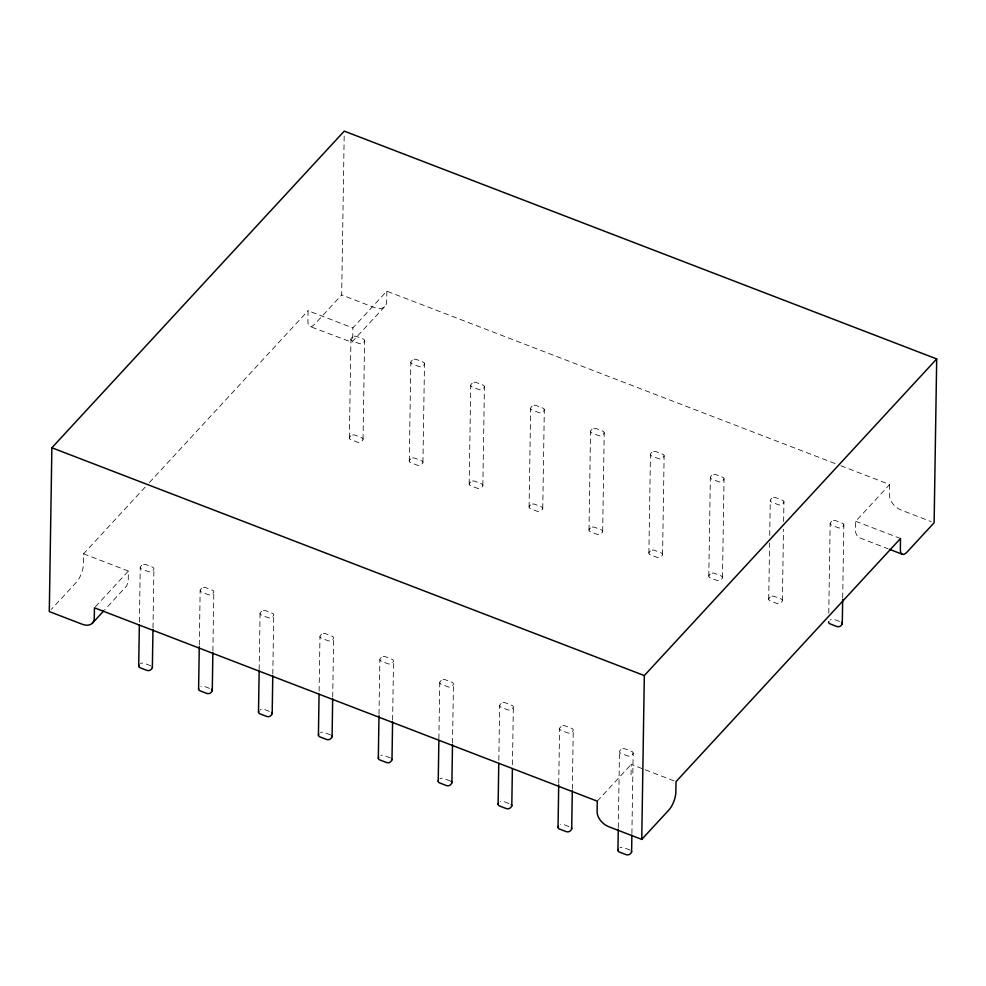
<?xml version="1.0" encoding="UTF-8"?>
<svg xmlns="http://www.w3.org/2000/svg" width="986" height="986" viewBox="0 0 986 986"><rect width="100%" height="100%" fill="white"/><g stroke="black" fill="none" stroke-linecap="round" stroke-linejoin="round"><path stroke-width="0.74" stroke-dasharray="4.93 3.7" d="M145.176 487.109L83.563 553.824L83.403 564.325A13.668 5.213 -69 0 1 76.329 582.307L51.383 609.323M83.563 553.824L128.377 571.054L128.217 581.555L126.726 585.795L104.491 610.075M139.383 622.104L140.246 567.431M152.99 628.008L153.915 568.774M199.295 645.14L200.158 590.466M212.89 651.043L213.826 591.81M259.17 669.691L260.058 613.502M272.802 674.079L273.726 614.845M835.056 463.531L386.82 291.178L352.877 327.931L308.063 310.701L307.903 321.202A13.668 5.213 -69 0 0 314.645 324.209L341.674 294.95L344.2 134.195M319.107 691.198L319.969 636.537M332.701 697.114L333.638 637.88M349.377 437.981L350.93 339.27M352.717 338.432L352.877 327.931M363.045 439.337L364.598 340.626M379.006 714.234L379.869 659.572M386.82 291.178L386.648 301.679A13.668 9.108 42.7 0 1 374.692 307.644L341.674 294.95M392.613 720.15L393.537 660.916M409.276 461.017L410.829 362.306M422.945 462.372L424.498 363.661M438.893 738.785L439.768 682.608M452.512 743.185L453.449 683.951M469.188 484.052L470.729 385.341M482.857 485.408L484.409 386.697M498.817 760.305L499.68 705.643M512.449 764.692L513.349 706.987M529.088 507.087L530.641 408.377M542.756 508.443L544.309 409.732M558.729 783.34L559.58 728.666M572.324 789.244L573.26 730.022M588.999 530.123L590.54 431.412M602.668 531.466L604.221 432.768M618.296 827.636L619.491 751.702M631.04 774.897L631.213 764.397L643.809 769.253M631.903 833.54L633.16 753.058M648.899 553.158L650.452 454.447M662.567 554.502L664.12 455.803M708.811 576.194L710.351 477.483M722.479 577.537L724.032 478.826M768.71 599.229L769.598 543.039M769.709 535.447L770.263 500.518M782.379 600.573L783.5 529.199M783.623 521.606L783.932 501.862M828.758 613.144L830.163 523.554M842.697 597.799L843.843 524.897M840.799 465.737L889.643 484.52L855.712 521.274C855.651 527.091 853.457 536.027 860.901 538.331L888.004 548.758M889.643 484.52L889.483 495.021A13.668 9.108 42.7 0 0 901.105 510.058L931.252 521.656M149.354 482.585L308.063 310.701M95.469 606.698L128.377 571.054M384.577 306.745L351.805 342.241L309.814 326.428M597.269 801.162L631.213 764.397M855.712 521.274L900.514 538.504M839.468 621.439L834.279 619.442A3.081 1.972 0.9 0 0 830.2 619.972M645.214 769.783L676.014 781.639M150.846 665.821L144.363 663.319A3.081 1.972 0.9 0 0 140.431 663.738M209.463 688.351L204.275 686.355A3.081 1.972 0.9 0 0 200.861 686.453M269.363 711.387L264.174 709.39A3.081 1.972 0.9 0 0 260.094 709.92M330.569 734.915L324.074 732.425A3.081 1.972 0.9 0 0 320.487 732.623M390.468 757.951L383.985 755.461A3.081 1.972 0.9 0 0 380.769 755.473M450.38 780.986L443.885 778.496A3.081 1.972 0.9 0 0 439.953 778.903M508.986 803.528L503.797 801.532A3.081 1.972 0.9 0 0 500.383 801.63M568.885 826.564L563.696 824.567A3.081 1.972 0.9 0 0 560.492 824.579M630.091 850.092L623.608 847.603A3.081 1.972 0.9 0 0 620.009 847.787M141.701 565.274L140.665 566.395A3.081 1.972 0.9 0 0 141.762 569.107L148.257 571.597A3.081 1.972 0.9 0 0 152.46 570.931L153.496 569.809A3.081 1.972 0.9 0 0 152.399 567.11L145.916 564.608A3.081 1.972 0.9 0 0 141.701 565.274M352.384 337.126L351.349 338.247A3.081 1.972 0.9 0 0 352.446 340.946L358.929 343.436A3.081 1.972 0.9 0 0 363.131 342.783L364.179 341.649A3.081 1.972 0.9 0 0 363.082 338.95L356.587 336.46A3.081 1.972 0.9 0 0 352.384 337.126M201.612 588.309L200.577 589.431A3.081 1.972 0.9 0 0 201.674 592.142L208.157 594.632A3.081 1.972 0.9 0 0 212.372 593.966L213.407 592.845A3.081 1.972 0.9 0 0 212.31 590.146L205.815 587.644A3.081 1.972 0.9 0 0 201.612 588.309M412.284 360.149L411.248 361.283A3.081 1.972 0.9 0 0 412.345 363.982L418.84 366.472A3.081 1.972 0.9 0 0 423.043 365.806L424.079 364.684A3.081 1.972 0.9 0 0 422.982 361.985L416.499 359.496A3.081 1.972 0.9 0 0 412.284 360.149M350.831 435.824L349.796 436.946A3.081 1.972 0.9 0 0 350.893 439.657L357.376 442.147A3.081 1.972 0.9 0 0 361.591 441.481L362.626 440.36A3.081 1.972 0.9 0 0 361.529 437.661L355.034 435.159A3.081 1.972 0.9 0 0 350.831 435.824M261.512 611.345L260.477 612.466A3.081 1.972 0.9 0 0 261.573 615.178L268.069 617.667A3.081 1.972 0.9 0 0 272.272 617.002L273.307 615.88A3.081 1.972 0.9 0 0 272.21 613.181L265.727 610.679A3.081 1.972 0.9 0 0 261.512 611.345M472.195 383.184L471.16 384.306A3.081 1.972 0.9 0 0 472.257 387.017L478.74 389.507A3.081 1.972 0.9 0 0 482.943 388.841L483.99 387.72A3.081 1.972 0.9 0 0 482.881 385.021L476.398 382.531A3.081 1.972 0.9 0 0 472.195 383.184M410.731 458.86L409.695 459.981A3.081 1.972 0.9 0 0 410.792 462.693L417.288 465.182A3.081 1.972 0.9 0 0 421.49 464.517L422.526 463.395A3.081 1.972 0.9 0 0 421.429 460.696L414.946 458.194A3.081 1.972 0.9 0 0 410.731 458.86M321.424 634.38L320.388 635.502A3.081 1.972 0.9 0 0 321.485 638.213L327.968 640.703A3.081 1.972 0.9 0 0 332.183 640.037L333.219 638.916A3.081 1.972 0.9 0 0 332.122 636.204L325.626 633.715A3.081 1.972 0.9 0 0 321.424 634.38M532.095 406.22L531.06 407.341A3.081 1.972 0.9 0 0 532.157 410.053L538.639 412.542A3.081 1.972 0.9 0 0 542.855 411.877L543.89 410.755A3.081 1.972 0.9 0 0 542.793 408.056L536.31 405.554A3.081 1.972 0.9 0 0 532.095 406.22M470.642 481.895L469.607 483.017A3.081 1.972 0.9 0 0 470.704 485.728L477.187 488.218A3.081 1.972 0.9 0 0 481.402 487.552L482.437 486.431A3.081 1.972 0.9 0 0 481.341 483.732L474.845 481.23A3.081 1.972 0.9 0 0 470.642 481.895M381.323 657.415L380.288 658.537A3.081 1.972 0.9 0 0 381.385 661.236L387.88 663.738A3.081 1.972 0.9 0 0 392.083 663.073L393.118 661.951A3.081 1.972 0.9 0 0 392.021 659.24L385.538 656.75A3.081 1.972 0.9 0 0 381.323 657.415M592.007 429.255L590.971 430.377A3.081 1.972 0.9 0 0 592.068 433.088L598.551 435.578A3.081 1.972 0.9 0 0 602.754 434.912L603.802 433.791A3.081 1.972 0.9 0 0 602.692 431.092L596.21 428.59A3.081 1.972 0.9 0 0 592.007 429.255M530.542 504.931L529.507 506.052A3.081 1.972 0.9 0 0 530.604 508.764L537.099 511.253A3.081 1.972 0.9 0 0 541.302 510.588L542.337 509.466A3.081 1.972 0.9 0 0 541.24 506.767L534.757 504.265A3.081 1.972 0.9 0 0 530.542 504.931M441.235 680.451L440.2 681.572A3.081 1.972 0.9 0 0 441.297 684.272L447.78 686.774A3.081 1.972 0.9 0 0 451.982 686.108L453.03 684.987A3.081 1.972 0.9 0 0 451.921 682.275L445.438 679.785A3.081 1.972 0.9 0 0 441.235 680.451M651.906 452.291L650.871 453.412A3.081 1.972 0.9 0 0 651.968 456.124L658.451 458.613A3.081 1.972 0.9 0 0 662.666 457.948L663.701 456.826A3.081 1.972 0.9 0 0 662.604 454.127L656.121 451.625A3.081 1.972 0.9 0 0 651.906 452.291M590.454 527.966L589.418 529.088A3.081 1.972 0.9 0 0 590.515 531.799L596.998 534.289A3.081 1.972 0.9 0 0 601.213 533.623L602.249 532.502A3.081 1.972 0.9 0 0 601.152 529.802L594.657 527.3A3.081 1.972 0.9 0 0 590.454 527.966M501.135 703.486L500.099 704.608A3.081 1.972 0.9 0 0 501.196 707.307L507.679 709.809A3.081 1.972 0.9 0 0 511.894 709.144L512.93 708.022A3.081 1.972 0.9 0 0 511.833 705.31L505.35 702.821A3.081 1.972 0.9 0 0 501.135 703.486M711.818 475.326L710.783 476.448A3.081 1.972 0.9 0 0 711.88 479.159L718.363 481.649A3.081 1.972 0.9 0 0 722.565 480.983L723.613 479.862A3.081 1.972 0.9 0 0 722.504 477.162L716.021 474.66A3.081 1.972 0.9 0 0 711.818 475.326M650.353 551.001L649.318 552.123A3.081 1.972 0.9 0 0 650.415 554.835L656.91 557.324A3.081 1.972 0.9 0 0 661.113 556.659L662.148 555.537A3.081 1.972 0.9 0 0 661.051 552.838L654.568 550.336A3.081 1.972 0.9 0 0 650.353 551.001M561.046 726.522L560.011 727.643A3.081 1.972 0.9 0 0 561.108 730.343L567.591 732.845A3.081 1.972 0.9 0 0 571.794 732.179L572.841 731.057A3.081 1.972 0.9 0 0 571.732 728.346L565.249 725.856A3.081 1.972 0.9 0 0 561.046 726.522M771.718 498.361L770.682 499.483A3.081 1.972 0.9 0 0 771.779 502.194L778.262 504.684A3.081 1.972 0.9 0 0 782.477 504.019L783.513 502.897A3.081 1.972 0.9 0 0 782.416 500.198L775.933 497.696A3.081 1.972 0.9 0 0 771.718 498.361M710.265 574.037L709.23 575.158A3.081 1.972 0.9 0 0 710.327 577.87L716.81 580.36A3.081 1.972 0.9 0 0 721.025 579.694L722.06 578.572A3.081 1.972 0.9 0 0 720.963 575.861L714.468 573.371A3.081 1.972 0.9 0 0 710.265 574.037M620.946 749.557L619.911 750.679A3.081 1.972 0.9 0 0 621.007 753.378L627.49 755.88A3.081 1.972 0.9 0 0 631.706 755.214L632.741 754.093A3.081 1.972 0.9 0 0 631.644 751.381L625.161 748.892A3.081 1.972 0.9 0 0 620.946 749.557M831.629 521.397L830.594 522.518A3.081 1.972 0.9 0 0 831.691 525.23L838.174 527.72A3.081 1.972 0.9 0 0 842.377 527.054L843.412 525.932A3.081 1.972 0.9 0 0 842.315 523.233L835.832 520.731A3.081 1.972 0.9 0 0 831.629 521.397M770.165 597.072L769.129 598.194A3.081 1.972 0.9 0 0 770.226 600.893L776.721 603.395A3.081 1.972 0.9 0 0 780.924 602.729L781.96 601.608A3.081 1.972 0.9 0 0 780.863 598.896L774.38 596.407A3.081 1.972 0.9 0 0 770.165 597.072"/><path stroke-width="1.48" d="M51.876 447.767L49.3 611.579L82.319 624.274A13.668 9.108 42.7 0 0 94.274 618.308L94.446 607.807L597.269 801.162L597.109 811.663A13.668 9.108 42.7 0 0 608.732 826.687L641.75 839.394L668.779 810.122A13.668 5.213 -69 0 0 675.854 792.14L676.014 781.639L900.514 538.504L900.354 549.005A13.668 5.213 -69 0 0 907.095 552.024L934.124 522.753L936.7 358.941L344.25 131.126L51.876 447.767L644.326 675.57L936.7 358.941M138.693 666.142L139.346 625.136M152.374 667.485L152.966 629.524M198.605 689.177L199.271 646.656M212.273 690.52L212.865 652.559M258.505 712.212L259.145 671.207M272.185 713.556L272.777 675.595M318.416 735.248L319.057 694.243M332.085 736.591L332.676 698.63M378.316 758.283L378.981 715.762M391.997 759.627L392.588 721.666M438.228 781.306L438.869 740.313M451.896 782.662L452.488 744.701M498.127 804.342L498.768 763.349M511.796 805.698L512.375 769.253M558.039 827.377L558.705 784.856M571.707 828.733L572.299 790.772M617.939 850.413L618.271 829.152M631.607 851.768L631.878 835.068M641.75 839.394L644.326 675.57M842.29 623.608L842.673 599.315M92.191 623.386L103.468 611.184M889.421 549.301L902.264 554.243M828.745 621.648A3.081 1.972 0.9 0 0 830.138 623.928L836.621 626.43A3.081 1.972 0.9 0 0 840.836 625.765L841.871 624.643A3.081 1.972 0.9 0 0 841.514 622.339M618.358 849.39A3.081 1.972 0.9 0 0 619.454 852.089L625.95 854.579A3.081 1.972 0.9 0 0 630.153 853.925L631.188 852.791A3.081 1.972 0.9 0 0 631.508 851.312M139.112 665.106A3.081 1.972 0.9 0 0 140.222 667.818L146.704 670.307A3.081 1.972 0.9 0 0 150.907 669.642L151.943 668.52A3.081 1.972 0.9 0 0 152.275 667.029M198.667 688.709A3.081 1.972 0.9 0 0 200.121 690.853L206.604 693.343A3.081 1.972 0.9 0 0 210.819 692.677L211.854 691.556A3.081 1.972 0.9 0 0 211.497 689.251M258.813 711.313A3.081 1.972 0.9 0 0 260.033 713.876L266.516 716.378A3.081 1.972 0.9 0 0 270.719 715.713L271.754 714.591A3.081 1.972 0.9 0 0 271.692 712.533M318.835 734.213A3.081 1.972 0.9 0 0 319.932 736.912L326.415 739.414A3.081 1.972 0.9 0 0 330.63 738.748L331.666 737.627A3.081 1.972 0.9 0 0 331.826 735.839M378.735 757.248A3.081 1.972 0.9 0 0 379.832 759.947L386.327 762.449A3.081 1.972 0.9 0 0 390.53 761.784L391.565 760.662A3.081 1.972 0.9 0 0 391.947 759.319M438.289 780.85A3.081 1.972 0.9 0 0 439.744 782.983L446.227 785.485A3.081 1.972 0.9 0 0 450.442 784.819L451.477 783.697A3.081 1.972 0.9 0 0 451.12 781.393M498.435 803.454A3.081 1.972 0.9 0 0 499.643 806.018L506.138 808.52A3.081 1.972 0.9 0 0 510.341 807.854L511.377 806.733A3.081 1.972 0.9 0 0 511.179 804.539M558.458 826.354A3.081 1.972 0.9 0 0 559.555 829.053L566.038 831.555A3.081 1.972 0.9 0 0 570.253 830.89L571.288 829.768A3.081 1.972 0.9 0 0 571.35 827.846"/></g></svg>
